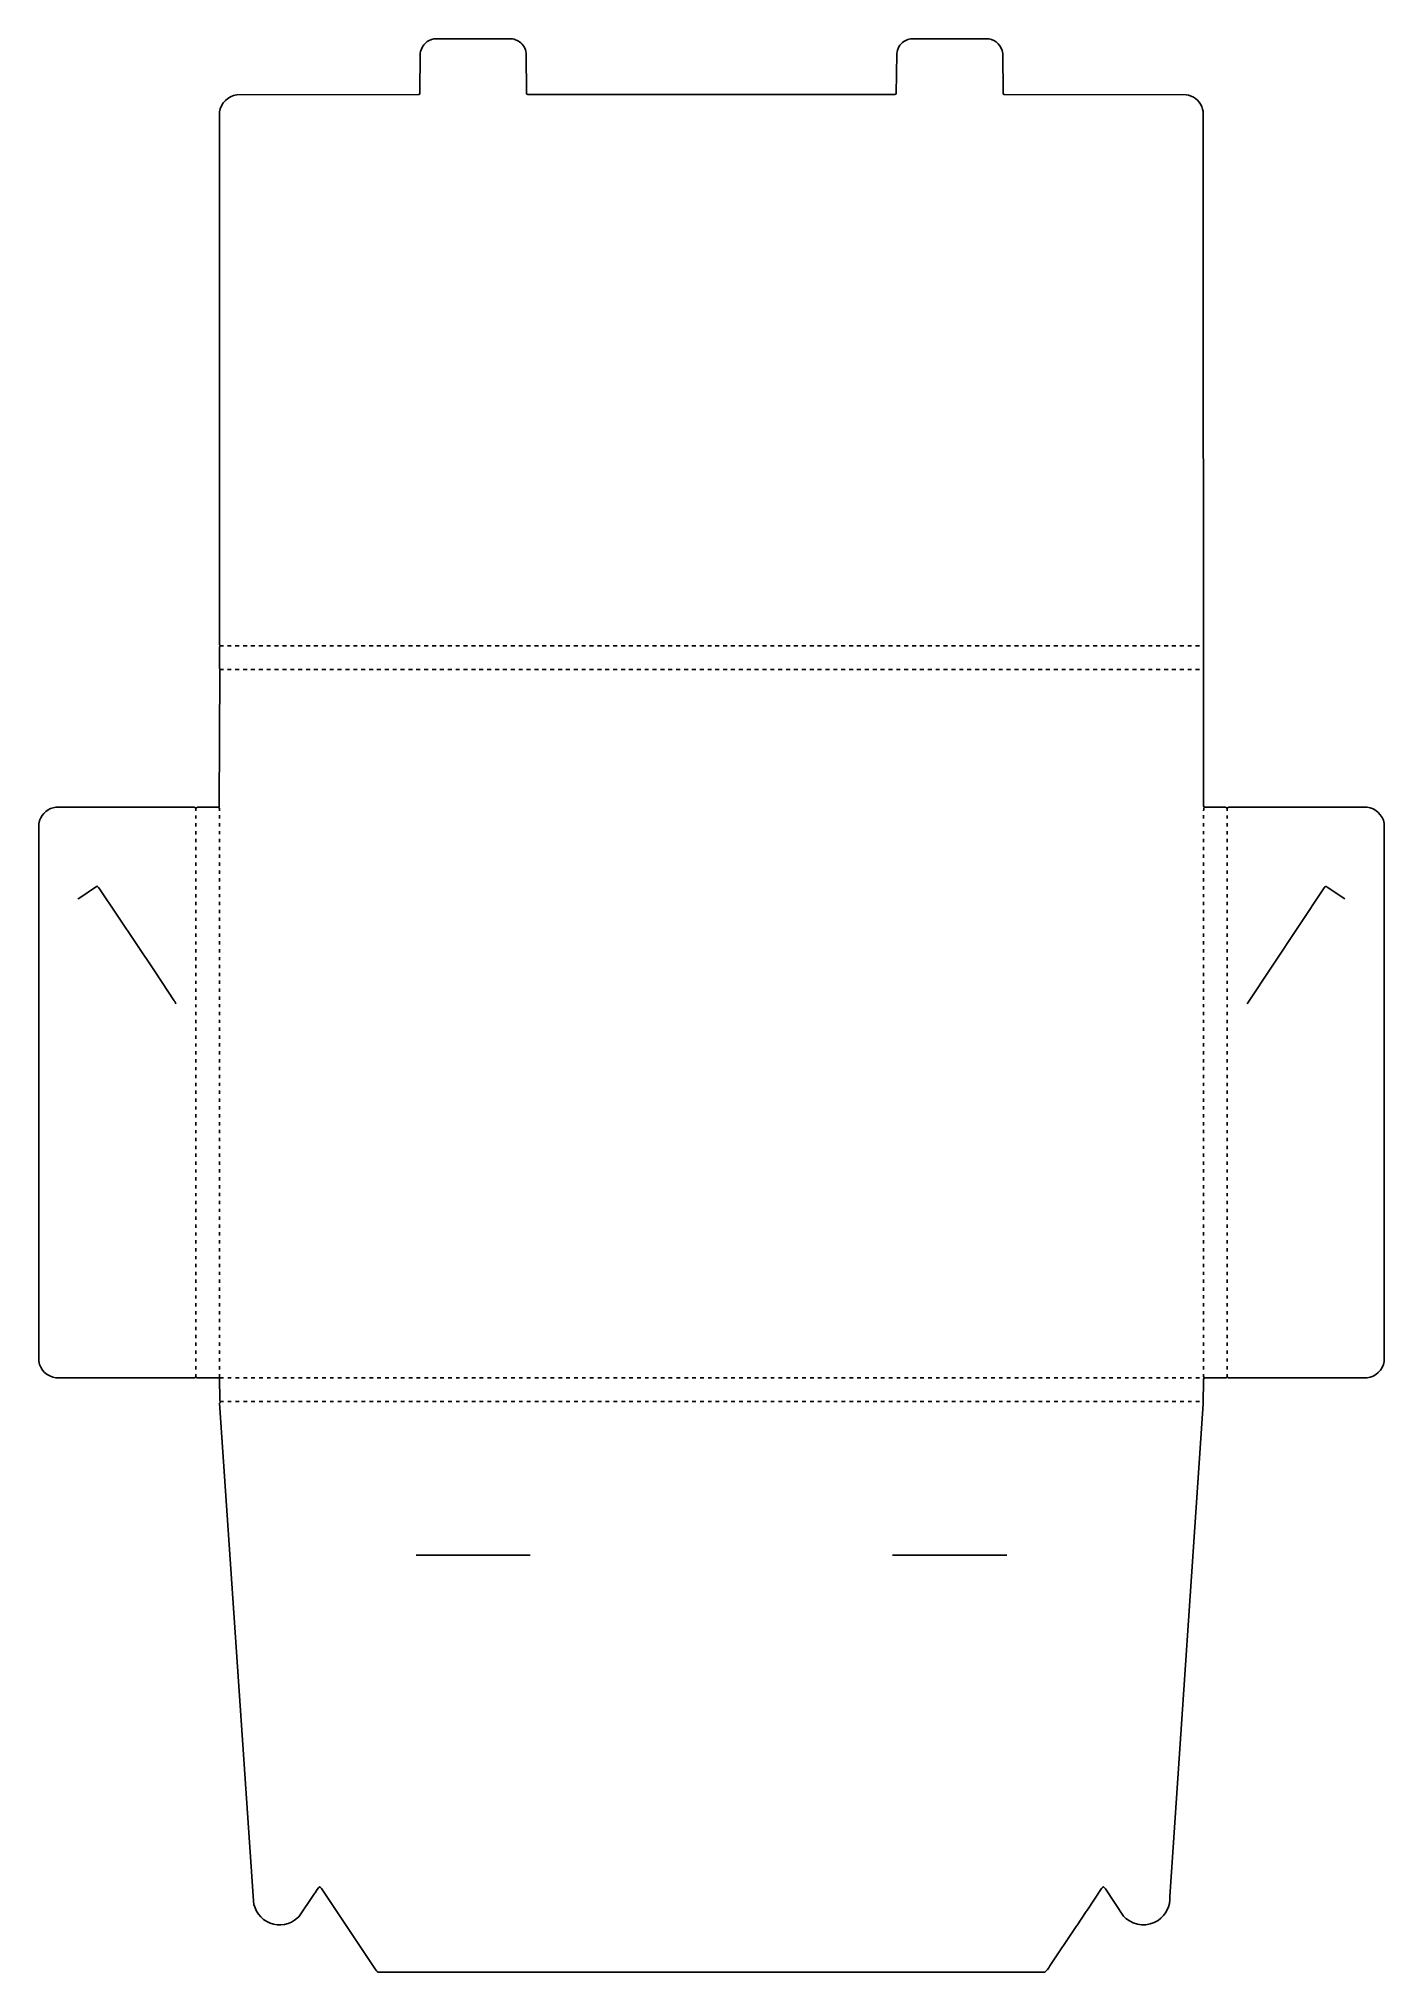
# Model space of a CAD drawing. Extents: x 405 to 4444, y 586 to 6389.
import ezdxf

# ---------------------------------------------------------------- set-up
doc = ezdxf.new("R2010")
doc.units = 0
doc.layers.get('0').update_dxf_attribs({"linetype": 'CONTINUOUS'})

msp = doc.modelspace()

# ---------------------------------------------------------------- linework, layer by layer
at = {"color": 7, "linetype": 'CONTINUOUS'}
for points in [[(948, 4072, 0.137217), (946, 4083), (946.8, 4085.1), (949.2, 4493.9), (950, 4496, 0.120666), (948, 4500), (948, 4563, 0.120666), (950, 4567, 0.120666), (948, 4571), (948, 6169, -0.334065), (1000, 6220.5), (1546, 6221.5, 0.408623), (1549.5, 6225), (1550.5, 6345), (1551.4, 6350.9, -0.282285), (1591, 6389), (1827, 6389), (1831.9, 6387.6), (1844.8, 6381.8), (1848, 6380, -0.206676), (1868.5, 6345), (1869.5, 6225, 0.271004), (1873, 6221), (2975, 6221, -0.120666), (2979, 6223)], [(3901, 4072), (3903, 4083), (3902.8, 4083.9), (3901.5, 4087), (3900.5, 6170), (3898.7, 6177.9), (3896.2, 6185.1, 0.269112), (3849, 6220.5), (3303, 6221.5, -0.408623), (3299.5, 6225), (3298.5, 6345, 0.321904), (3257, 6389), (3022, 6389), (3014.1, 6386.7), (3008, 6384), (3002.1, 6380.8, 0.222718), (2980.5, 6344), (2979, 6223), (2980, 6222)], [(960, 2370), (948, 2370), (881, 2370.5), (877, 2372, 0.120666), (873, 2370), (457, 2370, -0.325977), (405, 2420), (405, 4033), (407.4, 4041.9), (407.7, 4043.1, -0.270166), (457, 4083), (872, 4083), (873.9, 4081.8), (875, 4081), (879, 4081), (882, 4082.5), (946, 4083)], [(3903, 2370), (3968, 2370.5), (3972, 2372, -0.120666), (3976, 2370), (4392, 2370, 0.322599), (4444, 2419), (4444, 4034, 0.310184), (4392, 4083), (3977, 4083), (3975.1, 4081.8), (3974, 4081), (3970, 4081), (3967, 4082.5), (3903, 4083)], [(817, 3493, 0.073578), (811.8, 3501.8), (754.2, 3588.2), (586, 3841), (582, 3845), (579, 3845), (525.1, 3808.8), (523, 3808)], [(4032, 3493), (4263.2, 3840.9), (4264, 3842, -0.55595), (4272.8, 3842.8), (4325, 3808)], [(948, 2381), (948, 2370), (948.5, 2303), (950, 2299, -0.165541), (948, 2294), (1049.5, 801, 0.620811), (1181.9, 749.2), (1186, 753), (1230.8, 819.1), (1232.8, 822.1, -0.118981), (1235, 825, -0.106264), (1249, 843), (1254, 838), (1417.8, 591.8), (1418, 591, 0.080555), (1424, 586), (3425, 586, 0.082367), (3440, 605), (3518.8, 723.1, -0.118981), (3521, 726), (3548.8, 768.1, -0.118981), (3551, 771), (3595.2, 837.9, -0.143238), (3601, 843), (3607, 837), (3661, 755), (3668, 748, 0.340087), (3765, 742, 0.261091), (3800.5, 814), (3803.5, 858), (3900.5, 2292), (3901.5, 2365), (3903, 2370), (3902.8, 2370.9), (3901.4, 2374.1), (3901, 2381)]]:
    msp.add_lwpolyline(points, format="xyb", dxfattribs=at)
for points in [[(950, 4567), (960, 4567)], [(972, 4567), (983, 4567)], [(995, 4567), (1007, 4567)], [(1019, 4567), (1031, 4567)], [(1042, 4567), (1054, 4567)], [(1066, 4567), (1078, 4567)], [(1090, 4567), (1101, 4567)], [(1113, 4567), (1125, 4567)], [(1137, 4567), (1149, 4567)], [(1161, 4567), (1172, 4567)], [(1184, 4567), (1196, 4567)], [(1208, 4567), (1220, 4567)], [(1231, 4567), (1243, 4567)], [(1255, 4567), (1267, 4567)], [(1279, 4567), (1290, 4567)], [(1302, 4567), (1314, 4567)], [(1326, 4567), (1338, 4567)], [(1350, 4567), (1361, 4567)], [(1373, 4567), (1385, 4567)], [(1397, 4567), (1409, 4567)], [(1420, 4567), (1432, 4567)], [(1444, 4567), (1456, 4567)], [(1468, 4567), (1479, 4567)], [(1491, 4567), (1503, 4567)], [(1515, 4567), (1527, 4567)], [(1538, 4567), (1550, 4567)], [(1562, 4567), (1574, 4567)], [(1586, 4567), (1598, 4567)], [(1609, 4567), (1621, 4567)], [(1633, 4567), (1645, 4567)], [(1657, 4567), (1668, 4567)], [(1680, 4567), (1692, 4567)], [(1704, 4567), (1716, 4567)], [(1727, 4567), (1739, 4567)], [(1751, 4567), (1763, 4567)], [(1775, 4567), (1787, 4567)], [(1798, 4567), (1810, 4567)], [(1822, 4567), (1834, 4567)], [(1846, 4567), (1857, 4567)], [(1869, 4567), (1881, 4567)], [(1893, 4567), (1905, 4567)], [(1916, 4567), (1928, 4567)], [(1940, 4567), (1952, 4567)], [(1964, 4567), (1976, 4567)], [(1987, 4567), (1999, 4567)], [(2011, 4567), (2023, 4567)], [(2035, 4567), (2046, 4567)], [(2058, 4567), (2070, 4567)], [(2082, 4567), (2094, 4567)], [(2105, 4567), (2117, 4567)], [(2129, 4567), (2141, 4567)], [(2153, 4567), (2165, 4567)], [(2176, 4567), (2188, 4567)], [(2200, 4567), (2212, 4567)], [(2224, 4567), (2235, 4567)], [(2247, 4567), (2259, 4567)], [(2271, 4567), (2283, 4567)], [(2294, 4567), (2306, 4567)], [(2318, 4567), (2330, 4567)], [(2342, 4567), (2354, 4567)], [(2365, 4567), (2377, 4567)], [(2389, 4567), (2401, 4567)], [(2413, 4567), (2424, 4567)], [(2436, 4567), (2448, 4567)], [(2460, 4567), (2472, 4567)], [(2483, 4567), (2495, 4567)], [(2507, 4567), (2519, 4567)], [(2531, 4567), (2543, 4567)], [(2554, 4567), (2566, 4567)], [(2578, 4567), (2590, 4567)], [(2602, 4567), (2613, 4567)], [(2625, 4567), (2637, 4567)], [(2649, 4567), (2661, 4567)], [(2672, 4567), (2684, 4567)], [(2696, 4567), (2708, 4567)], [(2720, 4567), (2732, 4567)], [(2743, 4567), (2755, 4567)], [(2767, 4567), (2779, 4567)], [(2791, 4567), (2802, 4567)], [(2814, 4567), (2826, 4567)], [(2838, 4567), (2850, 4567)], [(2861, 4567), (2873, 4567)], [(2885, 4567), (2897, 4567)], [(2909, 4567), (2921, 4567)], [(2932, 4567), (2944, 4567)], [(2956, 4567), (2968, 4567)], [(2980, 4567), (2991, 4567)], [(3003, 4567), (3015, 4567)], [(3027, 4567), (3039, 4567)], [(3050, 4567), (3062, 4567)], [(3074, 4567), (3086, 4567)], [(3098, 4567), (3109, 4567)], [(3121, 4567), (3133, 4567)], [(3145, 4567), (3157, 4567)], [(3169, 4567), (3180, 4567)], [(3192, 4567), (3204, 4567)], [(3216, 4567), (3228, 4567)], [(3239, 4567), (3251, 4567)], [(3263, 4567), (3275, 4567)], [(3287, 4567), (3298, 4567)], [(3310, 4567), (3322, 4567)], [(3334, 4567), (3346, 4567)], [(3358, 4567), (3369, 4567)], [(3381, 4567), (3393, 4567)], [(3405, 4567), (3417, 4567)], [(3428, 4567), (3440, 4567)], [(3452, 4567), (3464, 4567)], [(3476, 4567), (3487, 4567)], [(3499, 4567), (3511, 4567)], [(3523, 4567), (3535, 4567)], [(3547, 4567), (3558, 4567)], [(3570, 4567), (3582, 4567)], [(3594, 4567), (3606, 4567)], [(3617, 4567), (3629, 4567)], [(3641, 4567), (3653, 4567)], [(3665, 4567), (3676, 4567)], [(3688, 4567), (3700, 4567)], [(3712, 4567), (3724, 4567)], [(3736, 4567), (3747, 4567)], [(3759, 4567), (3771, 4567)], [(3783, 4567), (3795, 4567)], [(3806, 4567), (3818, 4567)], [(3830, 4567), (3842, 4567)], [(3854, 4567), (3865, 4567)], [(3877, 4567), (3889, 4567)], [(950, 4496), (960, 4496)], [(972, 4496), (983, 4496)], [(995, 4496), (1007, 4496)], [(1019, 4496), (1031, 4496)], [(1042, 4496), (1054, 4496)], [(1066, 4496), (1078, 4496)], [(1090, 4496), (1101, 4496)], [(1113, 4496), (1125, 4496)], [(1137, 4496), (1149, 4496)], [(1161, 4496), (1172, 4496)], [(1184, 4496), (1196, 4496)], [(1208, 4496), (1220, 4496)], [(1231, 4496), (1243, 4496)], [(1255, 4496), (1267, 4496)], [(1279, 4496), (1290, 4496)], [(1302, 4496), (1314, 4496)], [(1326, 4496), (1338, 4496)], [(1350, 4496), (1361, 4496)], [(1373, 4496), (1385, 4496)], [(1397, 4496), (1409, 4496)], [(1420, 4496), (1432, 4496)], [(1444, 4496), (1456, 4496)], [(1468, 4496), (1479, 4496)], [(1491, 4496), (1503, 4496)], [(1515, 4496), (1527, 4496)], [(1538, 4496), (1550, 4496)], [(1562, 4496), (1574, 4496)], [(1586, 4496), (1598, 4496)], [(1609, 4496), (1621, 4496)], [(1633, 4496), (1645, 4496)], [(1657, 4496), (1668, 4496)], [(1680, 4496), (1692, 4496)], [(1704, 4496), (1716, 4496)], [(1727, 4496), (1739, 4496)], [(1751, 4496), (1763, 4496)], [(1775, 4496), (1787, 4496)], [(1798, 4496), (1810, 4496)], [(1822, 4496), (1834, 4496)], [(1846, 4496), (1857, 4496)], [(1869, 4496), (1881, 4496)], [(1893, 4496), (1905, 4496)], [(1916, 4496), (1928, 4496)], [(1940, 4496), (1952, 4496)], [(1964, 4496), (1976, 4496)], [(1987, 4496), (1999, 4496)], [(2011, 4496), (2023, 4496)], [(2035, 4496), (2046, 4496)], [(2058, 4496), (2070, 4496)], [(2082, 4496), (2094, 4496)], [(2105, 4496), (2117, 4496)], [(2129, 4496), (2141, 4496)], [(2153, 4496), (2165, 4496)], [(2176, 4496), (2188, 4496)], [(2200, 4496), (2212, 4496)], [(2224, 4496), (2235, 4496)], [(2247, 4496), (2259, 4496)], [(2271, 4496), (2283, 4496)], [(2294, 4496), (2306, 4496)], [(2318, 4496), (2330, 4496)], [(2342, 4496), (2354, 4496)], [(2365, 4496), (2377, 4496)], [(2389, 4496), (2401, 4496)], [(2413, 4496), (2424, 4496)], [(2436, 4496), (2448, 4496)], [(2460, 4496), (2472, 4496)], [(2483, 4496), (2495, 4496)], [(2507, 4496), (2519, 4496)], [(2531, 4496), (2543, 4496)], [(2554, 4496), (2566, 4496)], [(2578, 4496), (2590, 4496)], [(2602, 4496), (2613, 4496)], [(2625, 4496), (2637, 4496)], [(2649, 4496), (2661, 4496)], [(2672, 4496), (2684, 4496)], [(2696, 4496), (2708, 4496)], [(2720, 4496), (2732, 4496)], [(2743, 4496), (2755, 4496)], [(2767, 4496), (2779, 4496)], [(2791, 4496), (2802, 4496)], [(2814, 4496), (2826, 4496)], [(2838, 4496), (2850, 4496)], [(2861, 4496), (2873, 4496)], [(2885, 4496), (2897, 4496)], [(2909, 4496), (2921, 4496)], [(2932, 4496), (2944, 4496)], [(2956, 4496), (2968, 4496)], [(2980, 4496), (2991, 4496)], [(3003, 4496), (3015, 4496)], [(3027, 4496), (3039, 4496)], [(3050, 4496), (3062, 4496)], [(3074, 4496), (3086, 4496)], [(3098, 4496), (3109, 4496)], [(3121, 4496), (3133, 4496)], [(3145, 4496), (3157, 4496)], [(3169, 4496), (3180, 4496)], [(3192, 4496), (3204, 4496)], [(3216, 4496), (3228, 4496)], [(3239, 4496), (3251, 4496)], [(3263, 4496), (3275, 4496)], [(3287, 4496), (3298, 4496)], [(3310, 4496), (3322, 4496)], [(3334, 4496), (3346, 4496)], [(3358, 4496), (3369, 4496)], [(3381, 4496), (3393, 4496)], [(3405, 4496), (3417, 4496)], [(3428, 4496), (3440, 4496)], [(3452, 4496), (3464, 4496)], [(3476, 4496), (3487, 4496)], [(3499, 4496), (3511, 4496)], [(3523, 4496), (3535, 4496)], [(3547, 4496), (3558, 4496)], [(3570, 4496), (3582, 4496)], [(3594, 4496), (3606, 4496)], [(3617, 4496), (3629, 4496)], [(3641, 4496), (3653, 4496)], [(3665, 4496), (3676, 4496)], [(3688, 4496), (3700, 4496)], [(3712, 4496), (3724, 4496)], [(3736, 4496), (3747, 4496)], [(3759, 4496), (3771, 4496)], [(3783, 4496), (3795, 4496)], [(3806, 4496), (3818, 4496)], [(3830, 4496), (3842, 4496)], [(3854, 4496), (3865, 4496)], [(3877, 4496), (3889, 4496)], [(877, 4072), (877, 4081)], [(3972, 4072), (3972, 4081)], [(877, 4049), (877, 4058)], [(877, 4025), (877, 4035)], [(877, 4001), (877, 4011)], [(948, 4049), (948, 4059)], [(948, 4025), (948, 4035)], [(948, 4002), (948, 4011)], [(3901, 4049), (3901, 4059)], [(3901, 4025), (3901, 4035)], [(3901, 4002), (3901, 4011)], [(3972, 4049), (3972, 4058)], [(3972, 4025), (3972, 4035)], [(3972, 4001), (3972, 4011)], [(877, 3978), (877, 3988)], [(877, 3954), (877, 3964)], [(948, 3978), (948, 3988)], [(948, 3954), (948, 3964)], [(3901, 3978), (3901, 3988)], [(3901, 3954), (3901, 3964)], [(3972, 3978), (3972, 3988)], [(3972, 3954), (3972, 3964)], [(877, 3931), (877, 3940)], [(877, 3907), (877, 3917)], [(877, 3883), (877, 3893)], [(948, 3931), (948, 3941)], [(948, 3907), (948, 3917)], [(948, 3883), (948, 3893)], [(3901, 3931), (3901, 3941)], [(3901, 3907), (3901, 3917)], [(3901, 3883), (3901, 3893)], [(3972, 3931), (3972, 3940)], [(3972, 3907), (3972, 3917)], [(3972, 3883), (3972, 3893)], [(877, 3860), (877, 3869)], [(877, 3836), (877, 3846)], [(948, 3860), (948, 3870)], [(948, 3836), (948, 3846)], [(3901, 3860), (3901, 3870)], [(3901, 3836), (3901, 3846)], [(3972, 3860), (3972, 3869)], [(3972, 3836), (3972, 3846)], [(877, 3812), (877, 3822)], [(877, 3789), (877, 3799)], [(877, 3765), (877, 3775)], [(948, 3813), (948, 3822)], [(948, 3789), (948, 3799)], [(948, 3765), (948, 3775)], [(3901, 3813), (3901, 3822)], [(3901, 3789), (3901, 3799)], [(3901, 3765), (3901, 3775)], [(3972, 3812), (3972, 3822)], [(3972, 3789), (3972, 3799)], [(3972, 3765), (3972, 3775)], [(877, 3742), (877, 3751)], [(877, 3718), (877, 3728)], [(948, 3742), (948, 3752)], [(948, 3718), (948, 3728)], [(3901, 3742), (3901, 3752)], [(3901, 3718), (3901, 3728)], [(3972, 3742), (3972, 3751)], [(3972, 3718), (3972, 3728)], [(877, 3694), (877, 3704)], [(877, 3671), (877, 3680)], [(877, 3647), (877, 3657)], [(948, 3694), (948, 3704)], [(948, 3671), (948, 3681)], [(948, 3647), (948, 3657)], [(3901, 3694), (3901, 3704)], [(3901, 3671), (3901, 3681)], [(3901, 3647), (3901, 3657)], [(3972, 3694), (3972, 3704)], [(3972, 3671), (3972, 3680)], [(3972, 3647), (3972, 3657)], [(877, 3623), (877, 3633)], [(877, 3600), (877, 3610)], [(948, 3624), (948, 3633)], [(948, 3600), (948, 3610)], [(3901, 3624), (3901, 3633)], [(3901, 3600), (3901, 3610)], [(3972, 3623), (3972, 3633)], [(3972, 3600), (3972, 3610)], [(877, 3576), (877, 3586)], [(877, 3553), (877, 3562)], [(948, 3576), (948, 3586)], [(948, 3553), (948, 3563)], [(3901, 3576), (3901, 3586)], [(3901, 3553), (3901, 3563)], [(3972, 3576), (3972, 3586)], [(3972, 3553), (3972, 3562)], [(877, 3529), (877, 3539)], [(877, 3505), (877, 3515)], [(877, 3482), (877, 3491)], [(948, 3529), (948, 3539)], [(948, 3505), (948, 3515)], [(948, 3482), (948, 3492)], [(3901, 3529), (3901, 3539)], [(3901, 3505), (3901, 3515)], [(3901, 3482), (3901, 3492)], [(3972, 3529), (3972, 3539)], [(3972, 3505), (3972, 3515)], [(3972, 3482), (3972, 3491)], [(877, 3458), (877, 3468)], [(877, 3434), (877, 3444)], [(948, 3458), (948, 3468)], [(948, 3435), (948, 3444)], [(3901, 3458), (3901, 3468)], [(3901, 3435), (3901, 3444)], [(3972, 3458), (3972, 3468)], [(3972, 3434), (3972, 3444)], [(877, 3411), (877, 3421)], [(877, 3387), (877, 3397)], [(877, 3364), (877, 3373)], [(948, 3411), (948, 3421)], [(948, 3387), (948, 3397)], [(948, 3364), (948, 3374)], [(3901, 3411), (3901, 3421)], [(3901, 3387), (3901, 3397)], [(3901, 3364), (3901, 3374)], [(3972, 3411), (3972, 3421)], [(3972, 3387), (3972, 3397)], [(3972, 3364), (3972, 3373)], [(877, 3340), (877, 3350)], [(877, 3316), (877, 3326)], [(948, 3340), (948, 3350)], [(948, 3316), (948, 3326)], [(3901, 3340), (3901, 3350)], [(3901, 3316), (3901, 3326)], [(3972, 3340), (3972, 3350)], [(3972, 3316), (3972, 3326)], [(877, 3293), (877, 3302)], [(877, 3269), (877, 3279)], [(877, 3245), (877, 3255)], [(948, 3293), (948, 3303)], [(948, 3269), (948, 3279)], [(948, 3246), (948, 3255)], [(3901, 3293), (3901, 3303)], [(3901, 3269), (3901, 3279)], [(3901, 3246), (3901, 3255)], [(3972, 3293), (3972, 3302)], [(3972, 3269), (3972, 3279)], [(3972, 3245), (3972, 3255)], [(877, 3222), (877, 3232)], [(877, 3198), (877, 3208)], [(948, 3222), (948, 3232)], [(948, 3198), (948, 3208)], [(3901, 3222), (3901, 3232)], [(3901, 3198), (3901, 3208)], [(3972, 3222), (3972, 3232)], [(3972, 3198), (3972, 3208)], [(877, 3175), (877, 3184)], [(877, 3151), (877, 3161)], [(877, 3127), (877, 3137)], [(948, 3175), (948, 3185)], [(948, 3151), (948, 3161)], [(948, 3127), (948, 3137)], [(3901, 3175), (3901, 3185)], [(3901, 3151), (3901, 3161)], [(3901, 3127), (3901, 3137)], [(3972, 3175), (3972, 3184)], [(3972, 3151), (3972, 3161)], [(3972, 3127), (3972, 3137)], [(877, 3104), (877, 3113)], [(877, 3080), (877, 3090)], [(948, 3104), (948, 3114)], [(948, 3080), (948, 3090)], [(3901, 3104), (3901, 3114)], [(3901, 3080), (3901, 3090)], [(3972, 3104), (3972, 3113)], [(3972, 3080), (3972, 3090)], [(877, 3056), (877, 3066)], [(877, 3033), (877, 3043)], [(877, 3009), (877, 3019)], [(948, 3057), (948, 3066)], [(948, 3033), (948, 3043)], [(948, 3009), (948, 3019)], [(3901, 3057), (3901, 3066)], [(3901, 3033), (3901, 3043)], [(3901, 3009), (3901, 3019)], [(3972, 3056), (3972, 3066)], [(3972, 3033), (3972, 3043)], [(3972, 3009), (3972, 3019)], [(877, 2986), (877, 2995)], [(877, 2962), (877, 2972)], [(948, 2986), (948, 2996)], [(948, 2962), (948, 2972)], [(3901, 2986), (3901, 2996)], [(3901, 2962), (3901, 2972)], [(3972, 2986), (3972, 2995)], [(3972, 2962), (3972, 2972)], [(877, 2938), (877, 2948)], [(877, 2915), (877, 2924)], [(948, 2938), (948, 2948)], [(948, 2915), (948, 2925)], [(3901, 2938), (3901, 2948)], [(3901, 2915), (3901, 2925)], [(3972, 2938), (3972, 2948)], [(3972, 2915), (3972, 2924)], [(877, 2891), (877, 2901)], [(877, 2867), (877, 2877)], [(877, 2844), (877, 2854)], [(948, 2891), (948, 2901)], [(948, 2868), (948, 2877)], [(948, 2844), (948, 2854)], [(3901, 2891), (3901, 2901)], [(3901, 2868), (3901, 2877)], [(3901, 2844), (3901, 2854)], [(3972, 2891), (3972, 2901)], [(3972, 2867), (3972, 2877)], [(3972, 2844), (3972, 2854)], [(877, 2820), (877, 2830)], [(877, 2797), (877, 2806)], [(948, 2820), (948, 2830)], [(948, 2797), (948, 2807)], [(3901, 2820), (3901, 2830)], [(3901, 2797), (3901, 2807)], [(3972, 2820), (3972, 2830)], [(3972, 2797), (3972, 2806)], [(877, 2773), (877, 2783)], [(877, 2749), (877, 2759)], [(877, 2726), (877, 2735)], [(948, 2773), (948, 2783)], [(948, 2749), (948, 2759)], [(948, 2726), (948, 2736)], [(3901, 2773), (3901, 2783)], [(3901, 2749), (3901, 2759)], [(3901, 2726), (3901, 2736)], [(3972, 2773), (3972, 2783)], [(3972, 2749), (3972, 2759)], [(3972, 2726), (3972, 2735)], [(877, 2702), (877, 2712)], [(877, 2678), (877, 2688)], [(948, 2702), (948, 2712)], [(948, 2679), (948, 2688)], [(3901, 2702), (3901, 2712)], [(3901, 2679), (3901, 2688)], [(3972, 2702), (3972, 2712)], [(3972, 2678), (3972, 2688)], [(877, 2655), (877, 2665)], [(877, 2631), (877, 2641)], [(877, 2608), (877, 2617)], [(948, 2655), (948, 2665)], [(948, 2631), (948, 2641)], [(948, 2608), (948, 2618)], [(3901, 2655), (3901, 2665)], [(3901, 2631), (3901, 2641)], [(3901, 2608), (3901, 2618)], [(3972, 2655), (3972, 2665)], [(3972, 2631), (3972, 2641)], [(3972, 2608), (3972, 2617)], [(877, 2584), (877, 2594)], [(877, 2560), (877, 2570)], [(948, 2584), (948, 2594)], [(948, 2560), (948, 2570)], [(3901, 2584), (3901, 2594)], [(3901, 2560), (3901, 2570)], [(3972, 2584), (3972, 2594)], [(3972, 2560), (3972, 2570)], [(877, 2537), (877, 2546)], [(877, 2513), (877, 2523)], [(877, 2489), (877, 2499)], [(948, 2537), (948, 2547)], [(948, 2513), (948, 2523)], [(948, 2490), (948, 2499)], [(3901, 2537), (3901, 2547)], [(3901, 2513), (3901, 2523)], [(3901, 2490), (3901, 2499)], [(3972, 2537), (3972, 2546)], [(3972, 2513), (3972, 2523)], [(3972, 2489), (3972, 2499)], [(877, 2466), (877, 2476)], [(877, 2442), (877, 2452)], [(948, 2466), (948, 2476)], [(948, 2442), (948, 2452)], [(3901, 2466), (3901, 2476)], [(3901, 2442), (3901, 2452)], [(3972, 2466), (3972, 2476)], [(3972, 2442), (3972, 2452)], [(877, 2419), (877, 2428)], [(877, 2395), (877, 2405)], [(877, 2372), (877, 2381)], [(948, 2419), (948, 2429)], [(948, 2395), (948, 2405)], [(3901, 2419), (3901, 2429)], [(3901, 2395), (3901, 2405)], [(3972, 2419), (3972, 2428)], [(3972, 2395), (3972, 2405)], [(3972, 2372), (3972, 2381)], [(973, 2370), (983, 2370)], [(996, 2370), (1007, 2370)], [(1020, 2370), (1031, 2370)], [(1043, 2370), (1054, 2370)], [(1067, 2370), (1078, 2370)], [(1091, 2370), (1101, 2370)], [(1114, 2370), (1125, 2370)], [(1138, 2370), (1149, 2370)], [(1162, 2370), (1172, 2370)], [(1185, 2370), (1196, 2370)], [(1209, 2370), (1220, 2370)], [(1232, 2370), (1243, 2370)], [(1256, 2370), (1267, 2370)], [(1280, 2370), (1290, 2370)], [(1303, 2370), (1314, 2370)], [(1327, 2370), (1338, 2370)], [(1351, 2370), (1361, 2370)], [(1374, 2370), (1385, 2370)], [(1398, 2370), (1409, 2370)], [(1421, 2370), (1432, 2370)], [(1445, 2370), (1456, 2370)], [(1469, 2370), (1479, 2370)], [(1492, 2370), (1503, 2370)], [(1516, 2370), (1527, 2370)], [(1539, 2370), (1550, 2370)], [(1563, 2370), (1574, 2370)], [(1587, 2370), (1598, 2370)], [(1610, 2370), (1621, 2370)], [(1634, 2370), (1645, 2370)], [(1658, 2370), (1668, 2370)], [(1681, 2370), (1692, 2370)], [(1705, 2370), (1716, 2370)], [(1728, 2370), (1739, 2370)], [(1752, 2370), (1763, 2370)], [(1776, 2370), (1787, 2370)], [(1799, 2370), (1810, 2370)], [(1823, 2370), (1834, 2370)], [(1847, 2370), (1857, 2370)], [(1870, 2370), (1881, 2370)], [(1894, 2370), (1905, 2370)], [(1917, 2370), (1928, 2370)], [(1941, 2370), (1952, 2370)], [(1965, 2370), (1976, 2370)], [(1988, 2370), (1999, 2370)], [(2012, 2370), (2023, 2370)], [(2036, 2370), (2046, 2370)], [(2059, 2370), (2070, 2370)], [(2083, 2370), (2094, 2370)], [(2106, 2370), (2117, 2370)], [(2130, 2370), (2141, 2370)], [(2154, 2370), (2165, 2370)], [(2177, 2370), (2188, 2370)], [(2201, 2370), (2212, 2370)], [(2225, 2370), (2235, 2370)], [(2248, 2370), (2259, 2370)], [(2272, 2370), (2283, 2370)], [(2295, 2370), (2306, 2370)], [(2319, 2370), (2330, 2370)], [(2343, 2370), (2354, 2370)], [(2366, 2370), (2377, 2370)], [(2390, 2370), (2401, 2370)], [(2414, 2370), (2424, 2370)], [(2437, 2370), (2448, 2370)], [(2461, 2370), (2472, 2370)], [(2484, 2370), (2495, 2370)], [(2508, 2370), (2519, 2370)], [(2532, 2370), (2543, 2370)], [(2555, 2370), (2566, 2370)], [(2579, 2370), (2590, 2370)], [(2603, 2370), (2613, 2370)], [(2626, 2370), (2637, 2370)], [(2650, 2370), (2661, 2370)], [(2673, 2370), (2684, 2370)], [(2697, 2370), (2708, 2370)], [(2721, 2370), (2732, 2370)], [(2744, 2370), (2755, 2370)], [(2768, 2370), (2779, 2370)], [(2792, 2370), (2802, 2370)], [(2815, 2370), (2826, 2370)], [(2839, 2370), (2850, 2370)], [(2862, 2370), (2873, 2370)], [(2886, 2370), (2897, 2370)], [(2910, 2370), (2921, 2370)], [(2933, 2370), (2944, 2370)], [(2957, 2370), (2968, 2370)], [(2981, 2370), (2991, 2370)], [(3004, 2370), (3015, 2370)], [(3028, 2370), (3039, 2370)], [(3051, 2370), (3062, 2370)], [(3075, 2370), (3086, 2370)], [(3099, 2370), (3109, 2370)], [(3122, 2370), (3133, 2370)], [(3146, 2370), (3157, 2370)], [(3170, 2370), (3180, 2370)], [(3193, 2370), (3204, 2370)], [(3217, 2370), (3228, 2370)], [(3240, 2370), (3251, 2370)], [(3264, 2370), (3275, 2370)], [(3288, 2370), (3298, 2370)], [(3311, 2370), (3322, 2370)], [(3335, 2370), (3346, 2370)], [(3359, 2370), (3369, 2370)], [(3382, 2370), (3393, 2370)], [(3406, 2370), (3417, 2370)], [(3429, 2370), (3440, 2370)], [(3453, 2370), (3464, 2370)], [(3477, 2370), (3487, 2370)], [(3500, 2370), (3511, 2370)], [(3524, 2370), (3535, 2370)], [(3548, 2370), (3558, 2370)], [(3571, 2370), (3582, 2370)], [(3595, 2370), (3606, 2370)], [(3618, 2370), (3629, 2370)], [(3642, 2370), (3653, 2370)], [(3666, 2370), (3676, 2370)], [(3689, 2370), (3700, 2370)], [(3713, 2370), (3724, 2370)], [(3737, 2370), (3747, 2370)], [(3760, 2370), (3771, 2370)], [(3784, 2370), (3795, 2370)], [(3807, 2370), (3818, 2370)], [(3831, 2370), (3842, 2370)], [(3855, 2370), (3865, 2370)], [(3878, 2370), (3889, 2370)], [(950, 2299), (960, 2299)], [(973, 2299), (983, 2299)], [(996, 2299), (1007, 2299)], [(1020, 2299), (1031, 2299)], [(1043, 2299), (1054, 2299)], [(1067, 2299), (1078, 2299)], [(1091, 2299), (1101, 2299)], [(1114, 2299), (1125, 2299)], [(1138, 2299), (1149, 2299)], [(1162, 2299), (1172, 2299)], [(1185, 2299), (1196, 2299)], [(1209, 2299), (1220, 2299)], [(1232, 2299), (1243, 2299)], [(1256, 2299), (1267, 2299)], [(1280, 2299), (1290, 2299)], [(1303, 2299), (1314, 2299)], [(1327, 2299), (1338, 2299)], [(1351, 2299), (1361, 2299)], [(1374, 2299), (1385, 2299)], [(1398, 2299), (1409, 2299)], [(1421, 2299), (1432, 2299)], [(1445, 2299), (1456, 2299)], [(1469, 2299), (1479, 2299)], [(1492, 2299), (1503, 2299)], [(1516, 2299), (1527, 2299)], [(1539, 2299), (1550, 2299)], [(1563, 2299), (1574, 2299)], [(1587, 2299), (1598, 2299)], [(1610, 2299), (1621, 2299)], [(1634, 2299), (1645, 2299)], [(1658, 2299), (1668, 2299)], [(1681, 2299), (1692, 2299)], [(1705, 2299), (1716, 2299)], [(1728, 2299), (1739, 2299)], [(1752, 2299), (1763, 2299)], [(1776, 2299), (1787, 2299)], [(1799, 2299), (1810, 2299)], [(1823, 2299), (1834, 2299)], [(1847, 2299), (1857, 2299)], [(1870, 2299), (1881, 2299)], [(1894, 2299), (1905, 2299)], [(1917, 2299), (1928, 2299)], [(1941, 2299), (1952, 2299)], [(1965, 2299), (1976, 2299)], [(1988, 2299), (1999, 2299)], [(2012, 2299), (2023, 2299)], [(2036, 2299), (2046, 2299)], [(2059, 2299), (2070, 2299)], [(2083, 2299), (2094, 2299)], [(2106, 2299), (2117, 2299)], [(2130, 2299), (2141, 2299)], [(2154, 2299), (2165, 2299)], [(2177, 2299), (2188, 2299)], [(2201, 2299), (2212, 2299)], [(2225, 2299), (2235, 2299)], [(2248, 2299), (2259, 2299)], [(2272, 2299), (2283, 2299)], [(2295, 2299), (2306, 2299)], [(2319, 2299), (2330, 2299)], [(2343, 2299), (2354, 2299)], [(2366, 2299), (2377, 2299)], [(2390, 2299), (2401, 2299)], [(2414, 2299), (2424, 2299)], [(2437, 2299), (2448, 2299)], [(2461, 2299), (2472, 2299)], [(2484, 2299), (2495, 2299)], [(2508, 2299), (2519, 2299)], [(2532, 2299), (2543, 2299)], [(2555, 2299), (2566, 2299)], [(2579, 2299), (2590, 2299)], [(2603, 2299), (2613, 2299)], [(2626, 2299), (2637, 2299)], [(2650, 2299), (2661, 2299)], [(2673, 2299), (2684, 2299)], [(2697, 2299), (2708, 2299)], [(2721, 2299), (2732, 2299)], [(2744, 2299), (2755, 2299)], [(2768, 2299), (2779, 2299)], [(2792, 2299), (2802, 2299)], [(2815, 2299), (2826, 2299)], [(2839, 2299), (2850, 2299)], [(2862, 2299), (2873, 2299)], [(2886, 2299), (2897, 2299)], [(2910, 2299), (2921, 2299)], [(2933, 2299), (2944, 2299)], [(2957, 2299), (2968, 2299)], [(2981, 2299), (2991, 2299)], [(3004, 2299), (3015, 2299)], [(3028, 2299), (3039, 2299)], [(3051, 2299), (3062, 2299)], [(3075, 2299), (3086, 2299)], [(3099, 2299), (3109, 2299)], [(3122, 2299), (3133, 2299)], [(3146, 2299), (3157, 2299)], [(3170, 2299), (3180, 2299)], [(3193, 2299), (3204, 2299)], [(3217, 2299), (3228, 2299)], [(3240, 2299), (3251, 2299)], [(3264, 2299), (3275, 2299)], [(3288, 2299), (3298, 2299)], [(3311, 2299), (3322, 2299)], [(3335, 2299), (3346, 2299)], [(3359, 2299), (3369, 2299)], [(3382, 2299), (3393, 2299)], [(3406, 2299), (3417, 2299)], [(3429, 2299), (3440, 2299)], [(3453, 2299), (3464, 2299)], [(3477, 2299), (3487, 2299)], [(3500, 2299), (3511, 2299)], [(3524, 2299), (3535, 2299)], [(3548, 2299), (3558, 2299)], [(3571, 2299), (3582, 2299)], [(3595, 2299), (3606, 2299)], [(3618, 2299), (3629, 2299)], [(3642, 2299), (3653, 2299)], [(3666, 2299), (3676, 2299)], [(3689, 2299), (3700, 2299)], [(3713, 2299), (3724, 2299)], [(3737, 2299), (3747, 2299)], [(3760, 2299), (3771, 2299)], [(3784, 2299), (3795, 2299)], [(3807, 2299), (3818, 2299)], [(3831, 2299), (3842, 2299)], [(3855, 2299), (3865, 2299)], [(3878, 2299), (3889, 2299)], [(1538, 1838), (1880, 1838)], [(2968, 1838), (3311, 1838)]]:
    msp.add_lwpolyline(points, dxfattribs=at)

doc.saveas('drawing.dxf')
